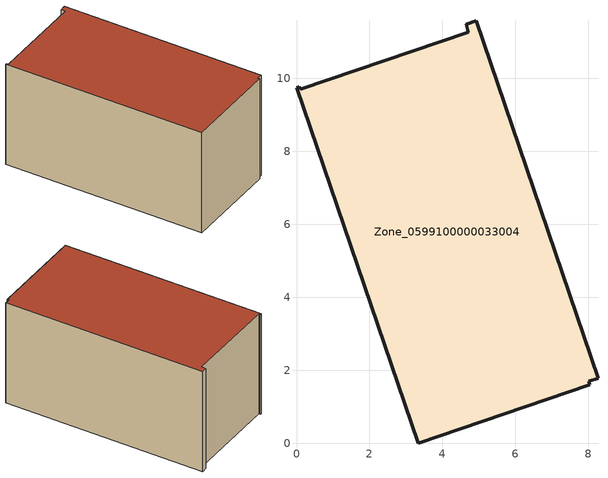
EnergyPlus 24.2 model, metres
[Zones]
Zone_0599100000033004
 floor ground (C_G): 8.03,1.6 3.33,0 0,9.74 0.08,9.77 0.1,9.7 4.71,11.26 4.65,11.48 4.93,11.58 8.26,1.78 8,1.7 z0
 wall outside (C_F): 4.65,11.48 4.71,11.26 0.1,9.7 0.08,9.77 0,9.74 3.33,0 8.03,1.6 8,1.7 8.26,1.78 4.93,11.58 4.65,11.48 z0:5.45
 roof outside (C_R): 8,1.7 8.26,1.78 4.93,11.58 4.65,11.48 4.71,11.26 0.1,9.7 0.08,9.77 0,9.74 3.33,0 8.03,1.6 z5.45
[BUILDING]
Pand.0599100000033004: North Axis=0; Terrain=City; Loads Convergence Tolerance Value=0.04; Temperature Convergence Tolerance Value=0.4; Solar Distribution=FullExterior; Maximum Number of Warmup Days=25; Minimum Number of Warmup Days=1
[Site:Location]
Rotterdam.The.Hague.AP_ZH_NLD Design_Conditions: Latitude=51.96; Longitude=4.45; Time Zone=1; Elevation=-4.5
[SITE:GROUNDTEMPERATURE:BUILDINGSURFACE]
18, 18, 18, 18, 18, 18, 18, 18, 18, 18, 18, 18
[MATERIAL] Thermal Absorptance=0.9; Solar Absorptance=0.7; Visible Absorptance=0.7
Name | Roughness | Thickness | Conductivity | Density | Specific Heat
G.TI.1946-1964 | MediumSmooth | 0.15 | 1 | 540 | 1210
F.TI.1946-1964 | Rough | 0.3 | 0.857143 | 1920 | 840
R.TI.1946-1964 | MediumRough | 0.2 | 0.277778 | 1500 | 1000
[CONSTRUCTION]
C_G: G.TI.1946-1964
C_F: F.TI.1946-1964
C_R: R.TI.1946-1964
[ZONE]
Zone_0599100000033004: Type=1; Multiplier=1; Ceiling Height=Autocalculate; Volume=Autocalculate; Floor Area=autocalculate; Part of Total Floor Area=Yes
[ZONEINFILTRATION:DESIGNFLOWRATE]
Infil_Zone_0599100000033004: Zone or ZoneList or Space or SpaceList=Zone_0599100000033004; Schedule=AlwaysOn; Design Flow Rate Calculation Method=Flow/Area; Flow Rate per Floor Area=0.003; Constant Term Coefficient=1; Temperature Term Coefficient=0; Velocity Term Coefficient=0; Velocity Squared Term Coefficient=0
[HVACTEMPLATE:ZONE:IDEALLOADSAIRSYSTEM]
Zone_0599100000033004: Maximum Heating Supply Air Temperature=50; Minimum Cooling Supply Air Temperature=13; Maximum Heating Supply Air Humidity Ratio=0.0156; Minimum Cooling Supply Air Humidity Ratio=0.0077; Heating Limit=NoLimit; Cooling Limit=NoLimit; Dehumidification Control Type=ConstantSensibleHeatRatio; Cooling Sensible Heat Ratio=0.7; Dehumidification Setpoint=60; Humidification Control Type=None; Humidification Setpoint=30; Outdoor Air Method=None; Outdoor Air Flow Rate per Person=0.00944; Outdoor Air Flow Rate per Zone Floor Area=0; Outdoor Air Flow Rate per Zone=0; Demand Controlled Ventilation Type=None; Outdoor Air Economizer Type=NoEconomizer; Heat Recovery Type=None; Sensible Heat Recovery Effectiveness=0.7; Latent Heat Recovery Effectiveness=0.65
[ZONECONTROL:THERMOSTAT]
ThermostatControl_Zone_0599100000033004: Zone or ZoneList=Zone_0599100000033004; Control Type Schedule=DualSetpointControlType; Control 1=Thermostat_Zone_0599100000033004; Temperature Difference Between Cutout And Setpoint=0
[THERMOSTATSETPOINT:DUALSETPOINT]
Thermostat_Zone_0599100000033004: Heating Setpoint Temperature Schedule=HeatingSetpoint_Zone_0599100000033004; Cooling Setpoint Temperature Schedule=CoolingSetpoint_Zone_0599100000033004
[SCHEDULE:COMPACT]
HeatingSetpoint_Zone_0599100000033004: Through: 12/31, For: AllDays, Until: 24:00, 21
CoolingSetpoint_Zone_0599100000033004: Through: 12/31, For: AllDays, Until: 24:00, 24
DualSetpointControlType: Through: 12/31, For: AllDays, Until: 24:00, 4
AlwaysOn: Through: 12/31, For: AllDays, Until: 24:00, 1
